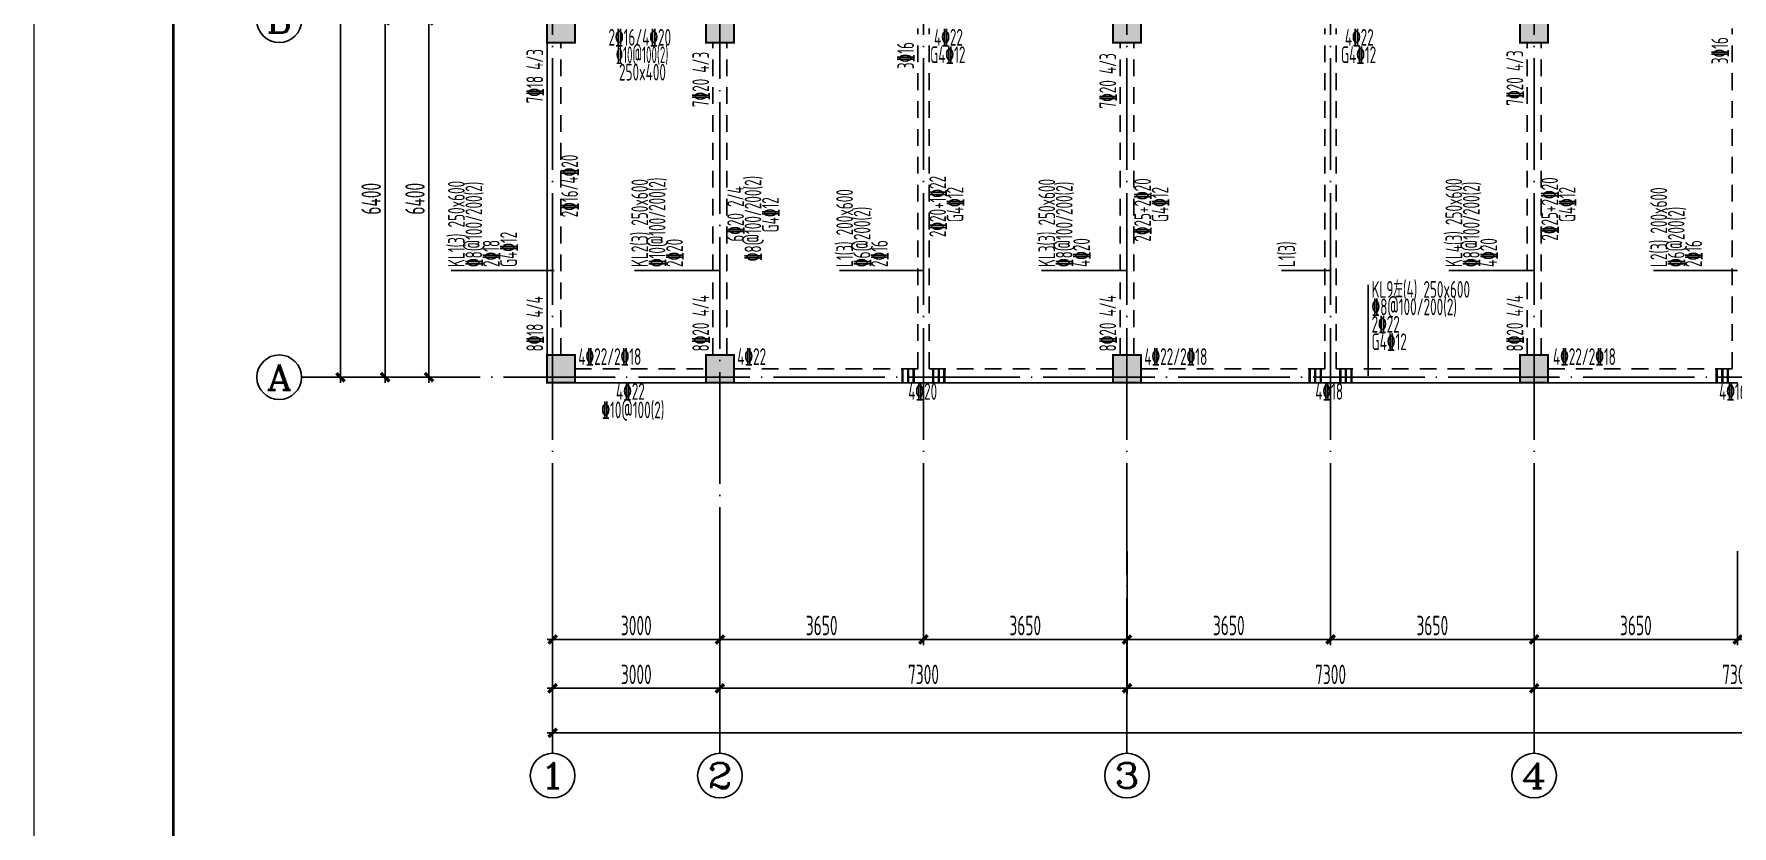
# Model space of a CAD drawing. Extents: x -472319 to -112444, y -516749 to -5704.
# Drawn here: x -218451 to -187999, y -70579 to -56376 of the extents above; entities that cross this region are included whole.
import ezdxf
from ezdxf.enums import TextEntityAlignment as Align

# ---------------------------------------------------------------- set-up
doc = ezdxf.new("R2010")
doc.units = 0
doc.header["$LTSCALE"] = 100
doc.header["$MEASUREMENT"] = 0
for name, pattern in [('3', [5, 3, -2]), ('CENTER', [2, 1.25, -0.25, 0.25, -0.25]), ('DOTE', [2.42, 2, -0.2, 0.02, -0.2])]:
    doc.linetypes.add(name, pattern=pattern)
for name, color, linetype in [('1301', 24, 'Continuous'), ('AXIS', 3, 'Continuous'), ('AXIS_TEXT', 7, 'Continuous'), ('DOTE', 1, 'CENTER'), ('FRAME', 3, 'Continuous'), ('S_BEAM', 4, 'Continuous'), ('S_BEAMDASH', 134, '3'), ('S_BEAMDIMLOCAL', 7, 'Continuous'), ('S_BEAMDIMLOCALVER', 7, 'Continuous'), ('S_BEAMDIMMASS', 2, 'Continuous'), ('S_BEAMDIMMASSVER', 2, 'Continuous'), ('S_CL', 2, 'Continuous'), ('S_SUBBEAMHOOP', 1, 'Continuous'), ('填充', 8, 'Continuous'), ('审核修改', 6, 'Continuous'), ('第三道尺寸线', 4, 'Continuous')]:
    doc.layers.add(name, color=color, linetype=linetype)
doc.styles.add('_TCH_AXIS', font='COMPLEX', dxfattribs={"bigfont": 'GBCBIG'})
doc.styles.add('COMPLEX', font='COMPLEX')
doc.styles.add('HZ', font='tssdeng.shx', dxfattribs={"width": 0.6, "height": 350, "bigfont": 'a.shx'})
doc.styles.get("Standard").update_dxf_attribs({"font": 'tssdeng.shx', "width": 0.6, "bigfont": 'a.shx'})
doc.dimstyles.new('DIMN', dxfattribs={"dimtxt": 350, "dimasz": 150, "dimexe": 100, "dimexo": 100, "dimgap": 75, "dimtad": 1, "dimdec": 0, "dimzin": 0, "dimdsep": 46, "dimtxsty": 'HZ', "dimblk": 'ARCHTICK', "dimcen": 0.09, "dimdle": 100, "dimclrd": 3, "dimclre": 3, "dimclrt": 7, "dimazin": 2, "dimtfac": 1, "dimtdec": 0, "dimtmove": 2, "dimatfit": 3, "dimldrblk": 'ARCHTICK', "dimfxl": 1, "dimtolj": 1, "dimtzin": 0, "dimarcsym": 0})

# ---------------------------------------------------------------- blocks, each defined once
blk = doc.blocks.new('_ArchTick')
at = {"color": 0, "linetype": 'ByBlock', "const_width": 0.4}
blk.add_lwpolyline([(-0.5, -0.5), (0.5, 0.5)], dxfattribs=at)
blk = doc.blocks.new('*D1617')
at = {"layer": 'AXIS', "color": 3, "lineweight": -2, "transparency": 16777216}
for p, q in [((-210923, -56131), (-212253, -56131)), ((-212153, -62631), (-212153, -56031)), ((-210923, -62531), (-212253, -62531))]:
    blk.add_line(p, q, dxfattribs=at)
at = {"layer": 'Defpoints', "color": 0, "transparency": 16777216}
for p in [(-212153, -56131), (-210823, -56131), (-210823, -62531)]:
    blk.add_point(p, dxfattribs=at)
at = {"layer": 'AXIS', "color": 3, "lineweight": -2, "transparency": 16777216, "xscale": 150, "yscale": 150, "zscale": 150}
for p, rotation in [((-212153, -56131), 90), ((-212153, -62531), 270)]:
    blk.add_blockref('_ArchTick', p, dxfattribs=dict(at, rotation=rotation))
at = {"layer": 'AXIS', "color": 7, "transparency": 16777216, "insert": (-212403, -59331), "char_height": 350, "attachment_point": 5, "rotation": 90, "style": 'HZ'}
blk.add_mtext('\\A1;6400', dxfattribs=at)
blk = doc.blocks.new('*D1620')
at = {"layer": 'AXIS', "color": 3, "lineweight": -2, "transparency": 16777216}
for p, q in [((-210923, -47731), (-213053, -47731)), ((-212953, -62631), (-212953, -47631)), ((-210923, -62531), (-213053, -62531))]:
    blk.add_line(p, q, dxfattribs=at)
at = {"layer": 'Defpoints', "color": 0, "transparency": 16777216}
for p in [(-212953, -47731), (-210823, -47731), (-210823, -62531)]:
    blk.add_point(p, dxfattribs=at)
at = {"layer": 'AXIS', "color": 3, "lineweight": -2, "transparency": 16777216, "xscale": 150, "yscale": 150, "zscale": 150}
for p, rotation in [((-212953, -47731), 90), ((-212953, -62531), 270)]:
    blk.add_blockref('_ArchTick', p, dxfattribs=dict(at, rotation=rotation))
at = {"layer": 'AXIS', "color": 7, "transparency": 16777216, "insert": (-213203, -55131), "char_height": 350, "attachment_point": 5, "rotation": 90, "style": 'HZ'}
blk.add_mtext('\\A1;14800', dxfattribs=at)
blk = doc.blocks.new('*D1621')
at = {"layer": 'AXIS', "color": 3, "lineweight": -2, "transparency": 16777216}
for p, q in [((-209149, -66961), (-209149, -68209)), ((-206149, -66961), (-206149, -68209)), ((-209249, -68109), (-206049, -68109))]:
    blk.add_line(p, q, dxfattribs=at)
at = {"layer": 'Defpoints', "color": 0, "transparency": 16777216}
for p in [(-209149, -66861), (-206149, -66861), (-206149, -68109)]:
    blk.add_point(p, dxfattribs=at)
at = {"layer": 'AXIS', "color": 3, "lineweight": -2, "transparency": 16777216, "xscale": 150, "yscale": 150, "zscale": 150, "rotation": 180}
blk.add_blockref('_ArchTick', (-209149, -68109), dxfattribs=at)
at = {"layer": 'AXIS', "color": 3, "lineweight": -2, "transparency": 16777216, "xscale": 150, "yscale": 150, "zscale": 150}
blk.add_blockref('_ArchTick', (-206149, -68109), dxfattribs=at)
at = {"layer": 'AXIS', "color": 7, "transparency": 16777216, "insert": (-207649, -67859), "char_height": 350, "attachment_point": 5, "style": 'HZ'}
blk.add_mtext('\\A1;3000', dxfattribs=at)
blk = doc.blocks.new('*D1622')
at = {"layer": 'AXIS', "color": 3, "lineweight": -2, "transparency": 16777216}
for p, q in [((-206149, -66961), (-206149, -68209)), ((-198849, -66961), (-198849, -68209)), ((-206249, -68109), (-198749, -68109))]:
    blk.add_line(p, q, dxfattribs=at)
at = {"layer": 'Defpoints', "color": 0, "transparency": 16777216}
for p in [(-206149, -66861), (-198849, -66861), (-198849, -68109)]:
    blk.add_point(p, dxfattribs=at)
at = {"layer": 'AXIS', "color": 3, "lineweight": -2, "transparency": 16777216, "xscale": 150, "yscale": 150, "zscale": 150, "rotation": 180}
blk.add_blockref('_ArchTick', (-206149, -68109), dxfattribs=at)
at = {"layer": 'AXIS', "color": 3, "lineweight": -2, "transparency": 16777216, "xscale": 150, "yscale": 150, "zscale": 150}
blk.add_blockref('_ArchTick', (-198849, -68109), dxfattribs=at)
at = {"layer": 'AXIS', "color": 7, "transparency": 16777216, "insert": (-202499, -67859), "char_height": 350, "attachment_point": 5, "style": 'HZ'}
blk.add_mtext('\\A1;7300', dxfattribs=at)
blk = doc.blocks.new('*D1623')
at = {"layer": 'AXIS', "color": 3, "lineweight": -2, "transparency": 16777216}
for p, q in [((-198849, -66961), (-198849, -68209)), ((-191549, -66961), (-191549, -68209)), ((-198949, -68109), (-191449, -68109))]:
    blk.add_line(p, q, dxfattribs=at)
at = {"layer": 'Defpoints', "color": 0, "transparency": 16777216}
for p in [(-198849, -66861), (-191549, -66861), (-191549, -68109)]:
    blk.add_point(p, dxfattribs=at)
at = {"layer": 'AXIS', "color": 3, "lineweight": -2, "transparency": 16777216, "xscale": 150, "yscale": 150, "zscale": 150, "rotation": 180}
blk.add_blockref('_ArchTick', (-198849, -68109), dxfattribs=at)
at = {"layer": 'AXIS', "color": 3, "lineweight": -2, "transparency": 16777216, "xscale": 150, "yscale": 150, "zscale": 150}
blk.add_blockref('_ArchTick', (-191549, -68109), dxfattribs=at)
at = {"layer": 'AXIS', "color": 7, "transparency": 16777216, "insert": (-195199, -67859), "char_height": 350, "attachment_point": 5, "style": 'HZ'}
blk.add_mtext('\\A1;7300', dxfattribs=at)
blk = doc.blocks.new('*D1624')
at = {"layer": 'AXIS', "color": 3, "lineweight": -2, "transparency": 16777216}
for p, q in [((-191549, -66961), (-191549, -68209)), ((-184249, -66961), (-184249, -68209)), ((-191649, -68109), (-184149, -68109))]:
    blk.add_line(p, q, dxfattribs=at)
at = {"layer": 'Defpoints', "color": 0, "transparency": 16777216}
for p in [(-191549, -66861), (-184249, -66861), (-184249, -68109)]:
    blk.add_point(p, dxfattribs=at)
at = {"layer": 'AXIS', "color": 3, "lineweight": -2, "transparency": 16777216, "xscale": 150, "yscale": 150, "zscale": 150, "rotation": 180}
blk.add_blockref('_ArchTick', (-191549, -68109), dxfattribs=at)
at = {"layer": 'AXIS', "color": 3, "lineweight": -2, "transparency": 16777216, "xscale": 150, "yscale": 150, "zscale": 150}
blk.add_blockref('_ArchTick', (-184249, -68109), dxfattribs=at)
at = {"layer": 'AXIS', "color": 7, "transparency": 16777216, "insert": (-187899, -67859), "char_height": 350, "attachment_point": 5, "style": 'HZ'}
blk.add_mtext('\\A1;7300', dxfattribs=at)
blk = doc.blocks.new('*D1630')
at = {"layer": 'AXIS', "color": 3, "lineweight": -2, "transparency": 16777216}
for p, q in [((-209149, -66961), (-209149, -69009)), ((-149349, -66961), (-149349, -69009)), ((-209249, -68909), (-149249, -68909))]:
    blk.add_line(p, q, dxfattribs=at)
at = {"layer": 'Defpoints', "color": 0, "transparency": 16777216}
for p in [(-209149, -66861), (-149349, -66861), (-149349, -68909)]:
    blk.add_point(p, dxfattribs=at)
at = {"layer": 'AXIS', "color": 3, "lineweight": -2, "transparency": 16777216, "xscale": 150, "yscale": 150, "zscale": 150, "rotation": 180}
blk.add_blockref('_ArchTick', (-209149, -68909), dxfattribs=at)
at = {"layer": 'AXIS', "color": 3, "lineweight": -2, "transparency": 16777216, "xscale": 150, "yscale": 150, "zscale": 150}
blk.add_blockref('_ArchTick', (-149349, -68909), dxfattribs=at)
at = {"layer": 'AXIS', "color": 7, "transparency": 16777216, "insert": (-179249, -68659), "char_height": 350, "attachment_point": 5, "style": 'HZ'}
blk.add_mtext('\\A1;59800', dxfattribs=at)
blk = doc.blocks.new('_AXISO')
blk.add_circle((0, 0), 0.5)
at = {"layer": 'AXIS_TEXT', "style": 'COMPLEX', "width": 1.041667}
blk.add_attdef('A', text='', height=0.56, dxfattribs=at).set_placement((-0.25, -0.28), (0.25, -0.28), align=Align.FIT)
blk = doc.blocks.new('*D1636')
at = {"layer": '1301', "color": 3, "lineweight": -2, "transparency": 16777216}
for p, q in [((-209149, -65751), (-209149, -67333)), ((-206149, -65651), (-206149, -67333)), ((-209249, -67233), (-206049, -67233))]:
    blk.add_line(p, q, dxfattribs=at)
at = {"layer": 'Defpoints', "color": 0, "transparency": 16777216}
for p in [(-209149, -65651), (-206149, -65551), (-206149, -67233)]:
    blk.add_point(p, dxfattribs=at)
at = {"layer": '1301', "color": 3, "lineweight": -2, "transparency": 16777216, "xscale": 150, "yscale": 150, "zscale": 150, "rotation": 180}
blk.add_blockref('_ArchTick', (-209149, -67233), dxfattribs=at)
at = {"layer": '1301', "color": 3, "lineweight": -2, "transparency": 16777216, "xscale": 150, "yscale": 150, "zscale": 150}
blk.add_blockref('_ArchTick', (-206149, -67233), dxfattribs=at)
at = {"layer": '1301', "color": 7, "transparency": 16777216, "insert": (-207649, -66983), "char_height": 350, "attachment_point": 5, "style": 'HZ'}
blk.add_mtext('\\A1;3000', dxfattribs=at)
blk = doc.blocks.new('*D1640')
at = {"layer": 'Defpoints', "color": 0, "transparency": 16777216}
for p in [(-211367, -56131), (-210710, -56131), (-210710, -62531)]:
    blk.add_point(p, dxfattribs=at)
at = {"layer": '第三道尺寸线', "color": 3, "lineweight": -2, "transparency": 16777216}
for p, q in [((-210810, -56131), (-211467, -56131)), ((-211367, -62631), (-211367, -56031)), ((-210810, -62531), (-211467, -62531))]:
    blk.add_line(p, q, dxfattribs=at)
at = {"layer": '第三道尺寸线', "color": 3, "lineweight": -2, "transparency": 16777216, "xscale": 150, "yscale": 150, "zscale": 150}
for p, rotation in [((-211367, -56131), 90), ((-211367, -62531), 270)]:
    blk.add_blockref('_ArchTick', p, dxfattribs=dict(at, rotation=rotation))
at = {"layer": '第三道尺寸线', "color": 7, "transparency": 16777216, "insert": (-211617, -59331), "char_height": 350, "attachment_point": 5, "rotation": 90, "style": 'HZ'}
blk.add_mtext('\\A1;6400', dxfattribs=at)
blk = doc.blocks.new('*D1643')
at = {"layer": '1301', "color": 3, "lineweight": -2, "transparency": 16777216}
for p, q in [((-202499, -65651), (-202499, -67333)), ((-198849, -65651), (-198849, -67333)), ((-198749, -67233), (-202599, -67233))]:
    blk.add_line(p, q, dxfattribs=at)
at = {"layer": 'Defpoints', "color": 0, "transparency": 16777216}
for p in [(-202499, -65551), (-198849, -65551), (-202499, -67233)]:
    blk.add_point(p, dxfattribs=at)
at = {"layer": '1301', "color": 3, "lineweight": -2, "transparency": 16777216, "xscale": 150, "yscale": 150, "zscale": 150, "rotation": 180}
blk.add_blockref('_ArchTick', (-202499, -67233), dxfattribs=at)
at = {"layer": '1301', "color": 3, "lineweight": -2, "transparency": 16777216, "xscale": 150, "yscale": 150, "zscale": 150}
blk.add_blockref('_ArchTick', (-198849, -67233), dxfattribs=at)
at = {"layer": '1301', "color": 7, "transparency": 16777216, "insert": (-200674, -66983), "char_height": 350, "attachment_point": 5, "style": 'HZ'}
blk.add_mtext('\\A1;3650', dxfattribs=at)
blk = doc.blocks.new('*D1644')
at = {"layer": '1301', "color": 3, "lineweight": -2, "transparency": 16777216}
for p, q in [((-206149, -65651), (-206149, -67333)), ((-202499, -65651), (-202499, -67333)), ((-206249, -67233), (-202399, -67233))]:
    blk.add_line(p, q, dxfattribs=at)
at = {"layer": 'Defpoints', "color": 0, "transparency": 16777216}
for p in [(-206149, -65551), (-202499, -65551), (-202499, -67233)]:
    blk.add_point(p, dxfattribs=at)
at = {"layer": '1301', "color": 3, "lineweight": -2, "transparency": 16777216, "xscale": 150, "yscale": 150, "zscale": 150, "rotation": 180}
blk.add_blockref('_ArchTick', (-206149, -67233), dxfattribs=at)
at = {"layer": '1301', "color": 3, "lineweight": -2, "transparency": 16777216, "xscale": 150, "yscale": 150, "zscale": 150}
blk.add_blockref('_ArchTick', (-202499, -67233), dxfattribs=at)
at = {"layer": '1301', "color": 7, "transparency": 16777216, "insert": (-204324, -66983), "char_height": 350, "attachment_point": 5, "style": 'HZ'}
blk.add_mtext('\\A1;3650', dxfattribs=at)
blk = doc.blocks.new('*D1693')
at = {"layer": '1301', "color": 3, "lineweight": -2, "transparency": 16777216}
for p, q in [((-195199, -65651), (-195199, -67333)), ((-191549, -65651), (-191549, -67333)), ((-191449, -67233), (-195299, -67233))]:
    blk.add_line(p, q, dxfattribs=at)
at = {"layer": 'Defpoints', "color": 0, "transparency": 16777216}
for p in [(-195199, -65551), (-191549, -65551), (-195199, -67233)]:
    blk.add_point(p, dxfattribs=at)
at = {"layer": '1301', "color": 3, "lineweight": -2, "transparency": 16777216, "xscale": 150, "yscale": 150, "zscale": 150, "rotation": 180}
blk.add_blockref('_ArchTick', (-195199, -67233), dxfattribs=at)
at = {"layer": '1301', "color": 3, "lineweight": -2, "transparency": 16777216, "xscale": 150, "yscale": 150, "zscale": 150}
blk.add_blockref('_ArchTick', (-191549, -67233), dxfattribs=at)
at = {"layer": '1301', "color": 7, "transparency": 16777216, "insert": (-193374, -66983), "char_height": 350, "attachment_point": 5, "style": 'HZ'}
blk.add_mtext('\\A1;3650', dxfattribs=at)
blk = doc.blocks.new('*D1694')
at = {"layer": '1301', "color": 3, "lineweight": -2, "transparency": 16777216}
for p, q in [((-198849, -65651), (-198849, -67333)), ((-195199, -65651), (-195199, -67333)), ((-198949, -67233), (-195099, -67233))]:
    blk.add_line(p, q, dxfattribs=at)
at = {"layer": 'Defpoints', "color": 0, "transparency": 16777216}
for p in [(-198849, -65551), (-195199, -65551), (-195199, -67233)]:
    blk.add_point(p, dxfattribs=at)
at = {"layer": '1301', "color": 3, "lineweight": -2, "transparency": 16777216, "xscale": 150, "yscale": 150, "zscale": 150, "rotation": 180}
blk.add_blockref('_ArchTick', (-198849, -67233), dxfattribs=at)
at = {"layer": '1301', "color": 3, "lineweight": -2, "transparency": 16777216, "xscale": 150, "yscale": 150, "zscale": 150}
blk.add_blockref('_ArchTick', (-195199, -67233), dxfattribs=at)
at = {"layer": '1301', "color": 7, "transparency": 16777216, "insert": (-197024, -66983), "char_height": 350, "attachment_point": 5, "style": 'HZ'}
blk.add_mtext('\\A1;3650', dxfattribs=at)
blk = doc.blocks.new('*D1696')
at = {"layer": '1301', "color": 3, "lineweight": -2, "transparency": 16777216}
for p, q in [((-191549, -65651), (-191549, -67333)), ((-187899, -65651), (-187899, -67333)), ((-191649, -67233), (-187799, -67233))]:
    blk.add_line(p, q, dxfattribs=at)
at = {"layer": 'Defpoints', "color": 0, "transparency": 16777216}
for p in [(-191549, -65551), (-187899, -65551), (-187899, -67233)]:
    blk.add_point(p, dxfattribs=at)
at = {"layer": '1301', "color": 3, "lineweight": -2, "transparency": 16777216, "xscale": 150, "yscale": 150, "zscale": 150, "rotation": 180}
blk.add_blockref('_ArchTick', (-191549, -67233), dxfattribs=at)
at = {"layer": '1301', "color": 3, "lineweight": -2, "transparency": 16777216, "xscale": 150, "yscale": 150, "zscale": 150}
blk.add_blockref('_ArchTick', (-187899, -67233), dxfattribs=at)
at = {"layer": '1301', "color": 7, "transparency": 16777216, "insert": (-189724, -66983), "char_height": 350, "attachment_point": 5, "style": 'HZ'}
blk.add_mtext('\\A1;3650', dxfattribs=at)
blk = doc.blocks.new('A$C20674F94')
at = {"layer": 'FRAME', "lineweight": 18}
blk.add_line((0, 59400), (0, 0), dxfattribs=at)
at = {"layer": 'FRAME'}
blk.add_line((2500, 58400), (2500, 1000), dxfattribs=at)
at = {"layer": 'FRAME', "const_width": 50}
blk.add_lwpolyline([(2500, 58400), (83100, 58400), (83100, 1000), (2500, 1000), (2500, 58400)], dxfattribs=at)

msp = doc.modelspace()

# ---------------------------------------------------------------- hatches: boundary and pattern name
at = {"layer": 'S_CL'}
h = msp.add_hatch(dxfattribs=at)
h.set_pattern_fill('ANSI31', color=256)
h.set_pattern_definition([(45, (204418.66907, 392414.60853), (-0.088388347648, 0.088388347648), [])])
h.paths.add_polyline_path([(-149249.329, -48130.89), (-149249.329, -47630.89), (-149749.329, -47630.89), (-149749.329, -48130.89)])
h.paths.add_polyline_path([(-149249.329, -54230.891), (-149249.329, -53730.891), (-149749.329, -53730.891), (-149749.329, -54230.891)])
h.paths.add_polyline_path([(-149249.329, -56530.891), (-149249.329, -56030.891), (-149749.329, -56030.891), (-149749.329, -56530.891)])
h.paths.add_polyline_path([(-149249.329, -62630.891), (-149249.329, -62130.891), (-149749.329, -62130.891), (-149749.329, -62630.891)])
h.paths.add_polyline_path([(-152099.329, -48130.89), (-152099.329, -47630.89), (-152599.329, -47630.89), (-152599.329, -48130.89)])
h.paths.add_polyline_path([(-152099.329, -54230.891), (-152099.329, -53730.891), (-152599.329, -53730.891), (-152599.329, -54230.891)])
h.paths.add_polyline_path([(-152099.329, -56530.891), (-152099.329, -56030.891), (-152599.329, -56030.891), (-152599.329, -56530.891)])
h.paths.add_polyline_path([(-152099.329, -62630.891), (-152099.329, -62130.891), (-152599.329, -62130.891), (-152599.329, -62630.891)])
h.paths.add_polyline_path([(-159399.329, -48130.89), (-159399.329, -47630.89), (-159899.329, -47630.89), (-159899.329, -48130.89)])
h.paths.add_polyline_path([(-159399.329, -54230.891), (-159399.329, -53730.891), (-159899.329, -53730.891), (-159899.329, -54230.891)])
h.paths.add_polyline_path([(-159399.329, -56530.891), (-159399.329, -56030.891), (-159899.329, -56030.891), (-159899.329, -56530.891)])
h.paths.add_polyline_path([(-159399.329, -62630.891), (-159399.329, -62130.891), (-159899.329, -62130.891), (-159899.329, -62630.891)])
h.paths.add_polyline_path([(-166699.329, -48130.89), (-166699.329, -47630.89), (-167199.329, -47630.89), (-167199.329, -48130.89)])
h.paths.add_polyline_path([(-166699.329, -54230.891), (-166699.329, -53730.891), (-167199.329, -53730.891), (-167199.329, -54230.891)])
h.paths.add_polyline_path([(-166699.329, -56530.891), (-166699.329, -56030.891), (-167199.329, -56030.891), (-167199.329, -56530.891)])
h.paths.add_polyline_path([(-166699.329, -62630.891), (-166699.329, -62130.891), (-167199.329, -62130.891), (-167199.329, -62630.891)])
h.paths.add_polyline_path([(-173999.329, -48130.89), (-173999.329, -47630.89), (-174499.329, -47630.89), (-174499.329, -48130.89)])
h.paths.add_polyline_path([(-173999.329, -54230.891), (-173999.329, -53730.891), (-174499.329, -53730.891), (-174499.329, -54230.891)])
h.paths.add_polyline_path([(-173999.329, -56530.891), (-173999.329, -56030.891), (-174499.329, -56030.891), (-174499.329, -56530.891)])
h.paths.add_polyline_path([(-173999.329, -62630.891), (-173999.329, -62030.891), (-174499.329, -62030.891), (-174499.329, -62630.891)])
h.paths.add_polyline_path([(-176999.329, -48130.89), (-176999.329, -47630.89), (-177499.329, -47630.89), (-177499.329, -48130.89)])
h.paths.add_polyline_path([(-176999.329, -54230.891), (-176999.329, -53730.891), (-177499.329, -53730.891), (-177499.329, -54230.891)])
h.paths.add_polyline_path([(-183999.331, -48230.89), (-183999.331, -47630.89), (-184499.331, -47630.89), (-184499.331, -48230.89)])
h.paths.add_polyline_path([(-183999.331, -54230.891), (-183999.331, -53730.891), (-184499.331, -53730.891), (-184499.331, -54230.891)])
h.paths.add_polyline_path([(-183999.331, -56530.891), (-183999.331, -56030.891), (-184499.331, -56030.891), (-184499.331, -56530.891)])
h.paths.add_polyline_path([(-183999.331, -62630.891), (-183999.331, -62030.891), (-184499.331, -62030.891), (-184499.331, -62630.891)])
h.paths.add_polyline_path([(-191299.331, -48130.89), (-191299.331, -47630.89), (-191799.331, -47630.89), (-191799.331, -48130.89)])
h.paths.add_polyline_path([(-191299.331, -54230.891), (-191299.331, -53730.891), (-191799.331, -53730.891), (-191799.331, -54230.891)])
h.paths.add_polyline_path([(-191299.331, -56530.891), (-191299.331, -56030.891), (-191799.331, -56030.891), (-191799.331, -56530.891)])
h.paths.add_polyline_path([(-191299.331, -62630.891), (-191299.331, -62130.891), (-191799.331, -62130.891), (-191799.331, -62630.891)])
h.paths.add_polyline_path([(-198599.331, -48130.89), (-198599.331, -47630.89), (-199099.331, -47630.89), (-199099.331, -48130.89)])
h.paths.add_polyline_path([(-198599.331, -54230.891), (-198599.331, -53730.891), (-199099.331, -53730.891), (-199099.331, -54230.891)])
h.paths.add_polyline_path([(-198599.331, -56530.891), (-198599.331, -56030.891), (-199099.331, -56030.891), (-199099.331, -56530.891)])
h.paths.add_polyline_path([(-198599.331, -62630.891), (-198599.331, -62130.891), (-199099.331, -62130.891), (-199099.331, -62630.891)])
h.paths.add_polyline_path([(-205899.331, -48130.89), (-205899.331, -47630.89), (-206399.331, -47630.89), (-206399.331, -48130.89)])
h.paths.add_polyline_path([(-205899.331, -54230.891), (-205899.331, -53730.891), (-206399.331, -53730.891), (-206399.331, -54230.891)])
h.paths.add_polyline_path([(-205899.331, -56530.891), (-205899.331, -56030.891), (-206399.331, -56030.891), (-206399.331, -56530.891)])
h.paths.add_polyline_path([(-205899.331, -62630.891), (-205899.331, -62130.891), (-206399.331, -62130.891), (-206399.331, -62630.891)])
h.paths.add_polyline_path([(-208749.331, -48130.89), (-208749.331, -47630.89), (-209249.331, -47630.89), (-209249.331, -48130.89)])
h.paths.add_polyline_path([(-208749.331, -54230.891), (-208749.331, -53730.891), (-209249.331, -53730.891), (-209249.331, -54230.891)])
h.paths.add_polyline_path([(-208749.331, -56530.891), (-208749.331, -56030.891), (-209249.331, -56030.891), (-209249.331, -56530.891)])
h.paths.add_polyline_path([(-208749.331, -62630.891), (-208749.331, -62130.891), (-209249.331, -62130.891), (-209249.331, -62630.891)])

# ---------------------------------------------------------------- linework, layer by layer
at = {"layer": 'AXIS'}
for p, q in [((-210823.148, -62530.89), (-213653.148, -62530.89)), ((-209149.329, -66861.282), (-209149.329, -69273.578)), ((-206149.329, -66861.282), (-206149.329, -69273.578)), ((-198849.329, -66861.282), (-198849.329, -69273.578)), ((-191549.329, -66861.282), (-191549.329, -69273.578))]:
    msp.add_line(p, q, dxfattribs=at)
at = {"layer": 'DOTE', "linetype": 'DOTE', "ltscale": 10}
for p, q in [((-209149.329, -44711.242), (-209149.329, -66861.282)), ((-206149.329, -66861.282), (-206149.329, -44711.242)), ((-202499.329, -44711.242), (-202499.329, -66861.282)), ((-198849.329, -44711.242), (-198849.329, -66861.282)), ((-195199.329, -44711.242), (-195199.329, -66861.282)), ((-191549.329, -44711.242), (-191549.329, -66861.282)), ((-147530.518, -62530.89), (-210823.148, -62530.89))]:
    msp.add_line(p, q, dxfattribs=at)
at = {"layer": 'S_BEAM'}
for p, q in [((-209249.331, -62130.891), (-209249.331, -56530.891)), ((-208749.331, -62630.891), (-206399.331, -62630.891)), ((-205899.331, -62630.891), (-202499.331, -62630.891)), ((-202499.331, -62630.891), (-199099.331, -62630.891)), ((-198599.331, -62630.891), (-195199.331, -62630.891)), ((-195199.331, -62630.891), (-191799.331, -62630.891)), ((-191299.331, -62630.891), (-187899.331, -62630.891))]:
    msp.add_line(p, q, dxfattribs=at)
at = {"layer": 'S_BEAMDASH'}
for p, q in [((-202599.331, -62380.891), (-202599.331, -56280.891)), ((-202399.331, -62380.891), (-202399.331, -56280.891)), ((-195299.331, -62380.891), (-195299.331, -56280.891)), ((-195099.331, -62380.891), (-195099.331, -56280.891)), ((-187999.331, -62380.891), (-187999.331, -56280.891)), ((-208999.331, -62130.891), (-208999.331, -56530.891)), ((-206274.331, -62130.891), (-206274.331, -56530.891)), ((-206024.331, -62130.891), (-206024.331, -56530.891)), ((-198974.331, -62130.891), (-198974.331, -56530.891)), ((-198724.331, -62130.891), (-198724.331, -56530.891)), ((-191674.331, -62130.891), (-191674.331, -56530.891)), ((-191424.331, -62130.891), (-191424.331, -56530.891)), ((-208749.331, -62380.891), (-206399.331, -62380.891)), ((-205899.331, -62380.891), (-202599.331, -62380.891)), ((-202399.331, -62380.891), (-199099.331, -62380.891)), ((-198599.331, -62380.891), (-195299.331, -62380.891)), ((-195099.331, -62380.891), (-191799.331, -62380.891)), ((-191299.331, -62380.891), (-187999.331, -62380.891))]:
    msp.add_line(p, q, dxfattribs=at)
at = {"layer": 'S_BEAMDIMMASS'}
msp.add_line((-194525, -62505.901), (-194525, -60872.151), dxfattribs=at)
at = {"layer": 'S_BEAMDIMMASSVER'}
for p, q in [((-209124.331, -60616.5), (-210968.081, -60616.5)), ((-206149.331, -60616.5), (-207680.581, -60616.5)), ((-202499.331, -60616.5), (-204005.581, -60616.5)), ((-198849.331, -60616.5), (-200380.581, -60616.5)), ((-195199.331, -60616.5), (-196080.581, -60616.5)), ((-191549.331, -60616.5), (-193080.581, -60616.5)), ((-187899.331, -60616.5), (-189405.581, -60616.5))]:
    msp.add_line(p, q, dxfattribs=at)
at = {"layer": 'S_CL', "const_width": 35}
for points in [[(-208749.331, -56530.891), (-208749.331, -56030.891), (-209249.331, -56030.891), (-209249.331, -56530.891)], [(-205899.331, -56530.891), (-205899.331, -56030.891), (-206399.331, -56030.891), (-206399.331, -56530.891)], [(-198599.331, -56530.891), (-198599.331, -56030.891), (-199099.331, -56030.891), (-199099.331, -56530.891)], [(-191299.331, -56530.891), (-191299.331, -56030.891), (-191799.331, -56030.891), (-191799.331, -56530.891)], [(-208749.331, -62630.891), (-208749.331, -62130.891), (-209249.331, -62130.891), (-209249.331, -62630.891)], [(-205899.331, -62630.891), (-205899.331, -62130.891), (-206399.331, -62130.891), (-206399.331, -62630.891)], [(-198599.331, -62630.891), (-198599.331, -62130.891), (-199099.331, -62130.891), (-199099.331, -62630.891)], [(-191299.331, -62630.891), (-191299.331, -62130.891), (-191799.331, -62130.891), (-191799.331, -62630.891)]]:
    msp.add_lwpolyline(points, close=True, dxfattribs=at)
at = {"layer": 'S_SUBBEAMHOOP', "const_width": 44.9}
for points in [[(-202874.331, -62380.891), (-202874.331, -62630.891)], [(-202774.331, -62380.891), (-202774.331, -62630.891)], [(-202674.331, -62380.891), (-202674.331, -62630.891)], [(-202324.331, -62380.891), (-202324.331, -62630.891)], [(-202224.331, -62380.891), (-202224.331, -62630.891)], [(-202124.331, -62380.891), (-202124.331, -62630.891)], [(-195574.331, -62380.891), (-195574.331, -62630.891)], [(-195474.331, -62380.891), (-195474.331, -62630.891)], [(-195374.331, -62380.891), (-195374.331, -62630.891)], [(-195024.331, -62380.891), (-195024.331, -62630.891)], [(-194924.331, -62380.891), (-194924.331, -62630.891)], [(-194824.331, -62380.891), (-194824.331, -62630.891)], [(-188274.331, -62380.891), (-188274.331, -62630.891)], [(-188174.331, -62380.891), (-188174.331, -62630.891)], [(-188074.331, -62380.891), (-188074.331, -62630.891)]]:
    msp.add_lwpolyline(points, dxfattribs=at)

# ---------------------------------------------------------------- block references
at = {"layer": 'AXIS'}
ref = msp.add_blockref('_AXISO', (-214053.148, -56130.89), dxfattribs=dict(at, xscale=800, yscale=800, zscale=800))
ref.add_attrib('A', 'B', dxfattribs={"layer": 'AXIS_TEXT', "height": 452.548, "style": '_TCH_AXIS', "width": 1.235294}).set_placement((-214279.422, -56357.165), (-213826.874, -56357.165), align=Align.FIT)
ref = msp.add_blockref('_AXISO', (-214053.148, -62530.89), dxfattribs=dict(at, xscale=800, yscale=800, zscale=800))
ref.add_attrib('A', 'A', dxfattribs={"layer": 'AXIS_TEXT', "height": 452.548, "style": '_TCH_AXIS', "width": 1.166667}).set_placement((-214279.422, -62757.165), (-213826.874, -62757.165), align=Align.FIT)
ref = msp.add_blockref('_AXISO', (-209149.329, -69673.578), dxfattribs=dict(at, xscale=800, yscale=800, zscale=800))
ref.add_attrib('A', '1', dxfattribs={"layer": 'AXIS_TEXT', "height": 452.548, "style": '_TCH_AXIS', "width": 2.333333}).set_placement((-209375.603, -69899.852), (-208923.055, -69899.852), align=Align.FIT)
ref = msp.add_blockref('_AXISO', (-206149.329, -69673.578), dxfattribs=dict(at, xscale=800, yscale=800, zscale=800))
ref.add_attrib('A', '2', dxfattribs={"layer": 'AXIS_TEXT', "height": 452.548, "style": '_TCH_AXIS', "width": 1.5}).set_placement((-206375.603, -69899.852), (-205923.055, -69899.852), align=Align.FIT)
ref = msp.add_blockref('_AXISO', (-198849.329, -69673.578), dxfattribs=dict(at, xscale=800, yscale=800, zscale=800))
ref.add_attrib('A', '3', dxfattribs={"layer": 'AXIS_TEXT', "height": 452.548, "style": '_TCH_AXIS', "width": 1.5}).set_placement((-199075.603, -69899.852), (-198623.055, -69899.852), align=Align.FIT)
ref = msp.add_blockref('_AXISO', (-191549.329, -69673.578), dxfattribs=dict(at, xscale=800, yscale=800, zscale=800))
ref.add_attrib('A', '4', dxfattribs={"layer": 'AXIS_TEXT', "height": 452.548, "style": '_TCH_AXIS', "width": 1.3125}).set_placement((-191775.603, -69899.852), (-191323.055, -69899.852), align=Align.FIT)
at = {"layer": '填充'}
msp.add_blockref('A$C20674F94', (-218450.5, -90306.5), dxfattribs=at)

# ---------------------------------------------------------------- texts
at = {"layer": 'S_BEAMDIMLOCAL'}
for s, width, p in [('2%%13216/4%%13220', 0.6, (-208148.331, -56585.891)), ('4\x8422', 0.6, (-202309.331, -56585.891)), ('4\x8422', 0.6, (-194942.331, -56585.891)), ('\x8410@100(2)', 0.5, (-208014.831, -56898.391)), ('G4\x8412', 0.6, (-202379.331, -56898.391)), ('G4\x8412', 0.6, (-195012.331, -56898.391)), ('250x400', 0.6, (-207958.831, -57210.891)), ('4\x8422/2\x8418', 0.6, (-208688.081, -62310.891)), ('4\x8422', 0.6, (-205838.081, -62310.891)), ('4\x8422/2\x8418', 0.6, (-198538.081, -62310.891)), ('4\x8422', 0.6, (-208013.331, -62935.891)), ('4%%13220', 0.6, (-202771.831, -62935.891)), ('4\x8418', 0.6, (-195472.831, -62935.891)), ('4\x8416', 0.6, (-188231.831, -62935.891)), ('\x8410@100(2)', 0.6, (-208273.831, -63267.391))]:
    msp.add_text(s, height=300, dxfattribs=dict(at, width=width)).set_placement(p)
at = {"layer": 'S_BEAMDIMLOCALVER', "width": 0.6}
for s, p in [('3\x8416', (-202669.331, -57007.141)), ('3\x8416', (-188069.331, -56918.141)), ('7\x8418 4/3', (-209319.331, -57618.141)), ('7\x8420 4/3', (-206344.331, -57688.641)), ('7\x8420 4/3', (-199044.331, -57713.141)), ('7\x8420 4/3', (-191744.331, -57661.141)), ('2%%13216/4%%13220', (-208694.331, -59663.391)), ('\x848@100/200(2)', (-205406.831, -60450.891)), ('2\x8420+1\x8422', (-202094.331, -60018.891)), ('2\x8425+2\x8420', (-198419.331, -60100.891)), ('2\x8425+2\x8420', (-191119.331, -60083.39)), ('6\x8420 2/4', (-205719.331, -60100.891)), ('G4\x8412', (-205094.331, -59935.891)), ('G4\x8412', (-201781.831, -59750.891)), ('G4\x8412', (-198106.831, -59750.891)), ('G4\x8412', (-190806.831, -59750.891)), ('8\x8418 4/4', (-209319.331, -62069.641)), ('8\x8420 4/4', (-206344.331, -62069.641)), ('8%%13220 4/4', (-199044.331, -62069.641)), ('8%%13220 4/4', (-191744.331, -62069.641))]:
    msp.add_text(s, height=300, rotation=90, dxfattribs=at).set_placement(p)
at = {"layer": 'S_BEAMDIMMASS', "width": 0.6}
for s, p in [('KL9左(4) 250x600', (-194463.75, -61106.651)), ('\x848@100/200(2)', (-194463.75, -61419.151)), ('2\x8422', (-194463.75, -61731.651)), ('G4\x8412', (-194463.75, -62044.151))]:
    msp.add_text(s, height=300, dxfattribs=at).set_placement(p)
at = {"layer": 'S_BEAMDIMMASSVER', "width": 0.6}
for s, rotation, p in [('KL1(3) 250x600', 90.0000029, (-210725.581, -60555.25)), ('\x848@100/200(2)', 90.0000031, (-210413.081, -60555.25)), ('KL2(3) 250x600', 90, (-207438.081, -60555.25)), ('\x8410@100/200(2)', 90, (-207125.581, -60555.25)), ('KL3(3) 250x600', 90, (-200138.081, -60555.25)), ('\x848@100/200(2)', 90, (-199825.581, -60555.25)), ('KL4(3) 250x600', 90, (-192838.081, -60555.25)), ('\x848@100/200(2)', 90, (-192525.581, -60555.25)), ('L1(3) 200x600', 90, (-203763.081, -60555.25)), ('L2(3) 200x600', 90, (-189163.081, -60555.25)), ('\x846@200(2)', 90, (-203450.581, -60555.25)), ('\x846@200(2)', 90, (-188850.581, -60555.25)), ('G4\x8412', 90, (-209788.081, -60555.25)), ('2\x8418', 90, (-210100.581, -60555.25)), ('2\x8420', 90, (-206813.081, -60555.25)), ('2\x8416', 90, (-203138.081, -60555.25)), ('4\x8420', 90, (-199513.081, -60555.25)), ('L1(3)', 90, (-195838.081, -60555.25)), ('4\x8420', 90, (-192213.081, -60555.25)), ('2\x8416', 90, (-188538.081, -60555.25))]:
    msp.add_text(s, height=300, rotation=rotation, dxfattribs=at).set_placement(p)
at = {"layer": '审核修改', "width": 0.6}
msp.add_text('4\x8422/2\x8418', height=300, dxfattribs=at).set_placement((-191210.581, -62310.891))

# ---------------------------------------------------------------- dimensions: what is measured, and where the dimension line sits
at = {"layer": '1301', "color": 7}
for base, p1, p2, picture, middle in [((-206149.329, -67232.781), (-209149.329, -65650.539), (-206149.329, -65550.539), '*D1636', (-207649.329, -66982.781)), ((-202499.329, -67232.781), (-198849.329, -65550.539), (-202499.329, -65550.539), '*D1643', (-200674.329, -66982.781)), ((-195199.329, -67232.781), (-191549.329, -65550.539), (-195199.329, -65550.539), '*D1693', (-193374.329, -66982.781))]:
    dim = msp.add_linear_dim(base=base, p1=p1, p2=p2, dimstyle='DIMN', override={"dimfxl": 100}, dxfattribs=at)
    dim.commit()
    dim.dimension.update_dxf_attribs({"geometry": picture, "text_midpoint": middle})
for base, p1, p2, picture, middle in [((-202499.329, -67232.781), (-206149.329, -65550.539), (-202499.329, -65550.539), '*D1644', (-204324.329, -66982.781)), ((-195199.329, -67232.781), (-198849.329, -65550.539), (-195199.329, -65550.539), '*D1694', (-197024.329, -66982.781)), ((-187899.329, -67232.781), (-191549.329, -65550.539), (-187899.329, -65550.539), '*D1696', (-189724.329, -66982.781))]:
    dim = msp.add_linear_dim(base=base, p1=p1, p2=p2, angle=180, dimstyle='DIMN', override={"dimfxl": 100}, dxfattribs=at)
    dim.commit()
    dim.dimension.update_dxf_attribs({"geometry": picture, "text_midpoint": middle})
at = {"layer": 'AXIS'}
for p1, p2, distance, picture, middle in [((-210823.148, -62530.89), (-210823.148, -47730.89), 2130, '*D1620', (-213203.148, -55130.89)), ((-210823.148, -62530.89), (-210823.148, -56130.89), 1330, '*D1617', (-212403.148, -59330.89)), ((-209149.329, -66861.282), (-206149.329, -66861.282), -1248, '*D1621', (-207649.329, -67859.282)), ((-209149.329, -66861.282), (-149349.329, -66861.282), -2048, '*D1630', (-179249.329, -68659.282)), ((-206149.329, -66861.282), (-198849.329, -66861.282), -1248, '*D1622', (-202499.329, -67859.282)), ((-198849.329, -66861.282), (-191549.329, -66861.282), -1248, '*D1623', (-195199.329, -67859.282)), ((-191549.329, -66861.282), (-184249.329, -66861.282), -1248, '*D1624', (-187899.329, -67859.282))]:
    dim = msp.add_aligned_dim(p1=p1, p2=p2, distance=distance, dimstyle='DIMN', dxfattribs=at)
    dim.commit()
    dim.dimension.update_dxf_attribs({"geometry": picture, "text_midpoint": middle})
at = {"layer": '第三道尺寸线'}
dim = msp.add_aligned_dim(p1=(-210709.829, -62530.89), p2=(-210709.829, -56130.891), distance=657.236, dimstyle='DIMN', dxfattribs=at)
dim.commit()
dim.dimension.update_dxf_attribs({"geometry": '*D1640', "text_midpoint": (-211617.065, -59330.891)})

doc.saveas('drawing.dxf')
